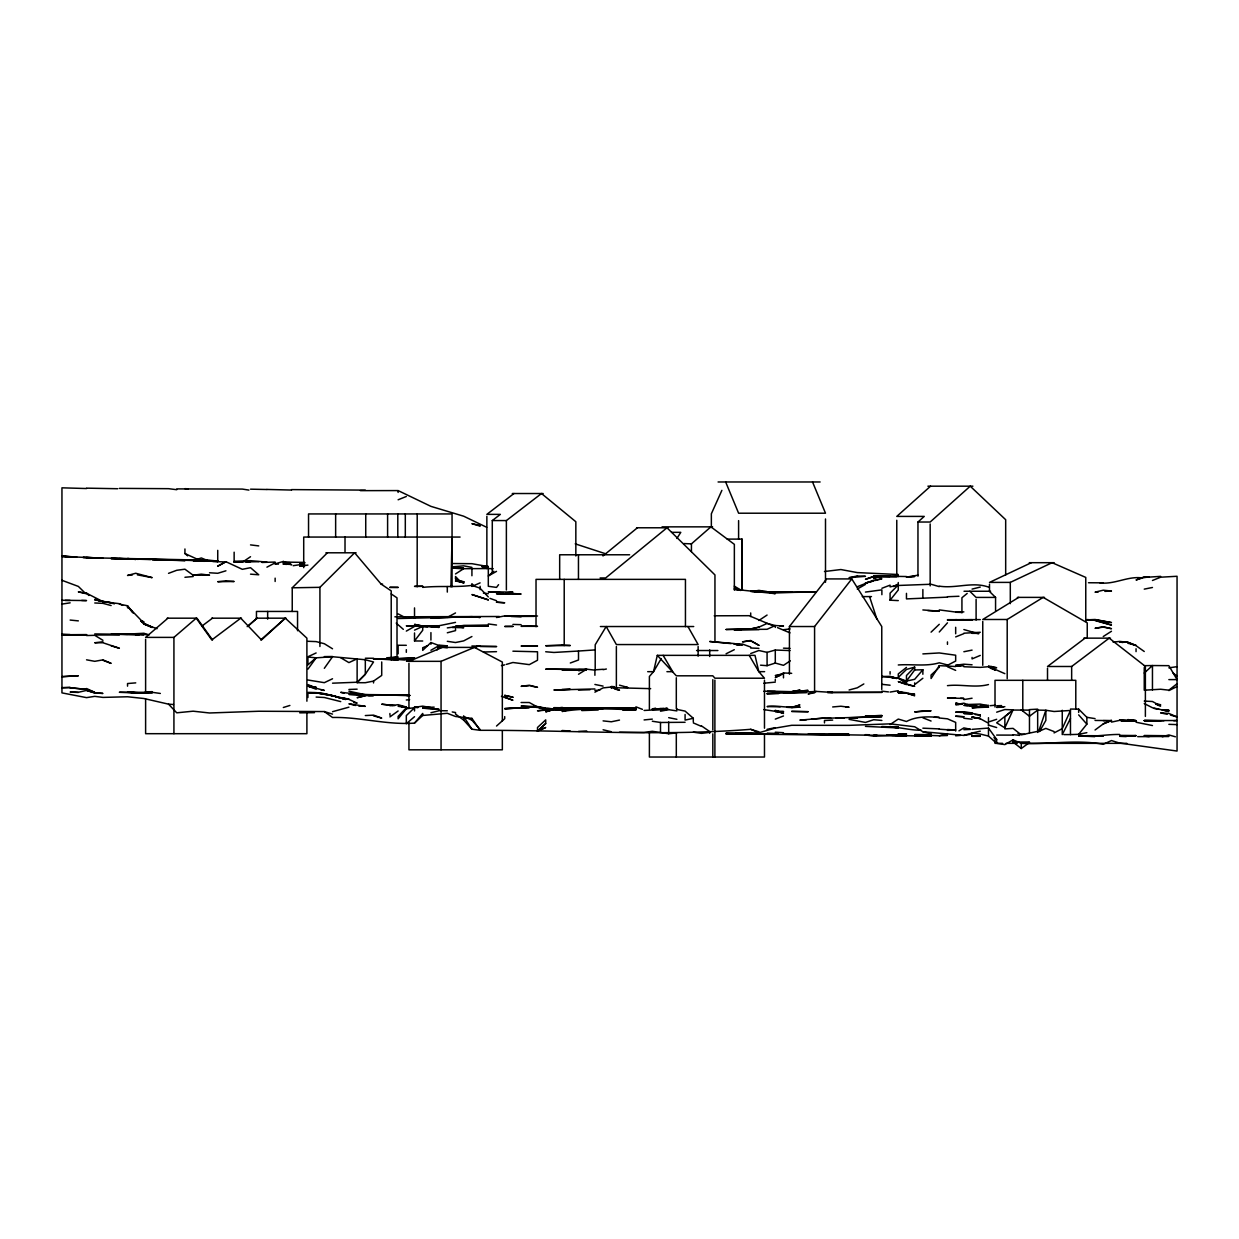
<?xml version="1.0" encoding="UTF-8"?>
<svg xmlns="http://www.w3.org/2000/svg" width="1239" height="1239" viewBox="0 0 1239 1239"><rect width="100%" height="100%" fill="white"/><g stroke="black" fill="none" stroke-linecap="round" stroke-linejoin="round"><path stroke-width="1.5" d="M450.919 586.821L452.049 537.06M657.32 655.354L676.308 675.813L712.828 675.813L714.888 678.182L764.478 678.229L758.81 671.662L755 655.354L657.305 655.354L653.526 671.677L649.391 676.463L649.391 709.064M1038.84 730.886L1045.855 710.257L1054.064 711.496L1070.465 710.458L1070.465 734.588L1063.898 734.603M721.888 490.35L711.356 513.798L711.356 527.148M1070.465 710.458L1062.257 728.656L1054.064 732.915M1029.47 732.698L1029.47 710.117L1013.068 710.055L996.667 722.833L1004.86 727.835L1013.068 709.87L1004.86 709.529L996.667 712.177M1070.465 718.496L1062.257 734.603L1062.257 710.272M676.897 538.438L680.8 532.336L671.569 532.336M1039.49 731.599L1045.855 720.401L1045.855 710.257L1037.663 710.117L1029.47 716.25L1021.261 709.87M661.208 658.621L653.526 671.677L647.703 671.677M955.672 666.52L939.27 665.637L931.078 678.523L931.078 675.023L937.908 668.797M437.073 649.933L439.117 645.318L447.31 645.813L439.117 645.55L430.924 642.53L422.716 650.351L422.716 647.734L427.641 645.643M324.324 668.317L332.532 656.732L365.319 659.737L373.528 661.982L365.319 674.248L357.126 682.704L365.319 682.704L373.528 681.094L381.72 675.425L381.72 661.951M307.922 669.153L316.131 657.847L307.922 657.011L307.922 664.863L316.131 657.723M906.468 667.418L898.275 673.908L898.275 677.423L906.468 669.447L914.676 667.124L914.676 669.958L906.468 681.063L901.558 680.381M498.558 584.684L496.514 587.41L488.305 586.279L488.305 568.562L463.711 568.686L455.518 573.951M422.716 641.012L414.523 640.966L422.716 630.248L422.716 626.33L439.117 627.383L430.924 626.485L439.117 626.454L430.924 626.562M789.429 674.202L789.429 626.531L826.645 578.923L851.782 578.923L881.765 626.531L881.765 689.473M814.581 691.377L814.581 626.531L851.782 578.923M898.275 600.605L890.082 600.187L898.275 589.981L898.275 585.009L890.082 586.883L890.082 585.149L881.874 588.293M1070.465 734.588L1078.658 734.324L1086.851 724.149L1086.851 717.319L1078.658 709.111L1070.465 709.064M406.315 708.785L398.122 718.821L398.122 716.405L406.315 707.825L406.315 708.785L414.523 707.686L414.523 710.954M414.523 723.096L422.716 713.447L422.716 715.461L414.523 723.096C387.017 725.187 359.899 716.854 332.532 717.474L324.324 711.558L258.734 711.248L209.53 712.983L193.145 711.186L176.743 712.812L168.535 704.155L143.941 698.517L127.54 696.767L102.945 697.402L94.753 696.349L86.544 697.634L61.95 692.88L61.95 487.825L86.544 488.538M914.676 669.958L922.869 669.772L914.676 679.313L906.468 681.063L898.275 678.136L881.874 676.509L890.082 676.355L896.633 678.554M939.27 631.998L947.463 622.83M914.676 667.124L906.468 675.518L906.468 684.609L898.275 681.636L914.676 686.313L908.11 684.95M292.234 611.447L292.234 587.797L327.39 552.795M292.234 587.797L319.925 587.332L354.633 552.795L381.101 584.08L391.214 590.879L391.214 659.814M898.275 585.009L890.082 593.14L890.082 600.187M414.523 707.686L406.315 715.615L406.315 723.715L414.523 716.684M931.078 632.153L939.27 624.301M545.702 723.514L537.509 731.258L537.509 727.479L545.702 719.874L545.702 723.514L537.509 731.118L545.702 727.494L537.509 731.01M1144.247 673.056L1152.456 665.544L1168.857 665.668L1177.05 679.622L1168.857 679.607M306.9 701.212L306.9 638.162L285.311 618.184L261.491 639.943L240.753 618.184L211.792 639.943L196.242 618.184L173.925 637.388L145.613 637.388L167.931 618.184M496.514 726.054L504.707 718.697L504.707 716.607M930.551 486.184L896.773 516.415L924.248 516.4L917.96 522.022L917.96 576.212M248.342 625.865L257 618.184L247.18 626.64M260.763 639.943L285.311 618.184M683.773 543.565L691.439 543.859L710.907 526.854L734.355 544.355L734.355 590.089M493.772 571.225L488.305 575.98L496.514 571.365M1013.068 709.87L1004.86 716.715L1004.86 727.835M967.179 593.419L961.929 597.74L961.929 612.763M602.99 555.939L637.388 527.783M1013.068 739.838L1013.068 742.053L1021.261 748.511L1029.47 742.548L1021.261 743.369L1013.068 739.838L1004.86 744.593L996.667 743.354L988.474 736.059L980.266 734.077L972.073 733.008L963.865 735.408L922.869 731.738L914.676 726.751L890.082 723.855L849.087 725.357L791.69 725.295L775.289 728.098L758.888 732.745L750.695 729.322C660.883 736.4 570.265 730.127 480.113 730.313L471.92 718.372L455.518 716.483L447.31 713.292L422.716 715.461M711.744 527.411L712.471 526.854L662.044 526.854M1177.05 683.742L1168.857 690.169L1160.649 689.24L1144.247 690.2L1144.247 667.527M922.869 678.26L914.676 684.609L914.676 682.859M513.937 493.525L486.865 514.371L500.339 514.371L492.286 520.566L492.286 572.604M492.286 520.566L506.379 520.566L541.505 493.525L575.841 521.727L575.841 555.986M1085.054 638.147L1047.513 666.489L1071.658 666.489L1109.199 638.147L1145.378 666.381L1145.378 716.405M201.787 626.191L212.458 618.184M1095.059 729.988L1103.252 723.948L1111.46 720.602L1095.059 720.432M389.913 716.901L398.122 710.985M242.333 562.274L250.526 556.714M890.082 724.567L898.275 719.069L906.468 721.501C916.364 716.235 928.321 716.529 939.27 717.427L934.345 717.257M758.888 620.476L767.08 615.055M790.312 660.836L783.482 665.328L775.289 663.066L767.08 665.684L760.529 665.173M1103.252 636.521L1111.46 631.271M578.505 674.248L586.697 669.184L594.906 670.144L594.906 675.27M1018.706 597.384L982.759 619.485L1007.199 619.485L1043.161 597.384L1087.238 622.861L1087.238 638.209M958.955 730.855L963.865 727.913L970.431 729.26M863.831 683.943L857.28 687.815L849.087 689.984M430.924 650.274L439.117 645.55M406.315 631.1L414.523 626.438M857.28 589.067L865.472 584.39M791.69 673.335L783.482 672.947L775.289 677.594L783.482 673.644L775.289 675.58L780.198 675.441M225.932 561.716L217.739 566.177L225.932 561.716L242.333 569.321L250.526 567.694L258.734 574.788L250.526 574.153M398.122 618.524L447.31 617.378L455.518 612.949M893.35 586.558L898.275 583.925L898.275 582.516M471.92 636.521L463.711 640.873L455.518 642.53L447.31 641.306M266.927 567.168L275.135 562.862L275.135 563.853L278.403 564.163M594.906 692.167L603.099 687.908L611.307 687.01L619.5 690.247L614.575 688.961M947.463 665.297L955.672 661.037L955.672 655.214L939.27 652.953L922.869 653.913M726.085 653.774L734.293 649.701M1168.857 690.603L1177.05 686.561M332.532 678.755L324.324 682.674L307.922 680.01M1031.328 562.692L989.496 582.407L1010.296 582.392L1052.112 562.692L1085.767 577.42L1085.767 621.436M307.922 656.747L316.131 652.953M414.523 630.14L422.716 626.392L427.641 626.5M857.28 586.744L873.681 580.177L881.874 578.814L875.323 580.502M758.888 627.166L750.695 628.978L726.085 629.489L750.695 628.978L758.888 627.166L767.08 623.434L775.289 625.54L783.482 625.974L780.198 626.314M471.92 586.45L480.113 582.872M1103.252 723.839L1111.46 720.277M980.266 655.416L972.073 658.9L972.073 657.429M1037.663 731.846L1045.855 728.393L1054.064 731.568M442.354 647.393L408.947 661.332L441.053 661.332L474.444 647.393L502.337 662.06L502.337 721.191M398.122 499.782L406.315 496.483M1152.456 580.487L1160.649 577.204L1177.05 576.274L1177.05 751.051L1119.653 743.09L1111.46 740.566L1103.252 744.298C1075.87 739.234 1048.922 744.67 1021.261 743.369L1021.261 748.511M955.672 636.908L963.865 633.64M775.289 719.116L783.482 715.972M168.535 573.347L176.743 570.281L184.936 569.197L193.145 575.237L209.53 575.175L201.338 574.153L193.145 575.237L193.145 576.538L184.936 577.281M570.312 663.004L578.505 659.984L578.505 651.033L594.906 649.933M750.695 653.526L758.888 650.506L767.08 652.364L775.289 650.041L790.048 650.568M898.275 576.6L873.681 576.352L865.472 579.325L873.681 576.615L896.633 576.677M996.667 719.301L988.474 722.012L988.474 717.706M1144.247 577.359L1136.055 579.991L1144.247 576.847L1149.173 576.785M196.412 559.517L201.338 557.968L207.904 560.694M283.328 707.5L289.895 705.456M881.874 692.462L827.76 692.229L832.685 692.462L816.284 691.424L808.076 693.933L814.643 692.802M225.932 570.807L217.739 573.285L209.53 572.774M568.67 709.73L553.91 709.405L545.702 711.836L553.91 709.451L568.67 709.606M1004.86 728.904L1013.068 728.377L1021.261 734.866L1037.663 731.366M275.135 563.853L283.328 561.453L291.537 564.86M455.518 622.381L439.117 625.726L406.315 625.819L427.641 626.64M332.532 711.682L348.918 707.175M506.348 664.383L512.915 662.493L529.301 664.631L537.509 660.232L537.509 651.776L512.915 651.187M1162.29 736.74L1168.857 734.944L1175.408 736.787M447.31 632.788L455.518 630.62L455.518 628.916M926.153 735.347L939.27 735.749L947.463 733.596M570.312 709.389L562.103 711.465C586.186 707.639 611.354 708.94 635.901 709.962L622.783 709.993L635.901 709.761M430.924 712.75L439.117 710.706L447.31 710.783M710.195 527.411L712.471 526.854M972.073 589.098L980.266 587.069M150.508 691.656L143.941 693.251L119.347 692.276L152.149 692.307L160.342 693.453M365.319 695.745L357.126 697.712L365.319 695.637L373.528 695.59L368.603 695.683M988.474 684.548C975.093 688.079 961.17 684.021 947.463 685.647M1078.658 735.145C1092.473 737.623 1106.04 734.216 1119.653 734.464M501.423 665.591L504.707 664.847M972.073 733.008L980.266 731.18M652.303 708.909L655.57 708.181M693.298 721.764L693.298 718.279L685.09 720.107L685.09 714.485M898.275 576.073L881.874 576.398L873.681 578.179L881.874 576.15L890.082 576.398L873.681 576.197M1111.46 722.105L1119.653 720.355L1136.055 721.222M619.5 720.091L611.307 721.779L603.099 720.881M668.688 709.343L652.303 709.467L663.779 708.29M767.08 729.337L775.289 727.649M1078.658 734.324L1086.851 732.667M1144.247 589.129L1152.456 587.487M496.514 617.518L504.707 615.907L521.108 616.79M447.31 627.894L463.711 625.68L488.305 625.958M603.099 669.664L606.382 669.014M963.865 651.729L972.073 650.119M917.96 575.159L906.468 577.204L914.676 576.46L906.468 576.863M660.495 711.201L668.688 709.684L676.897 710.907M752.321 591.514L758.888 590.368L767.08 591.669L750.695 591.39L767.08 591.917L775.289 593.651L734.293 589.315L740.845 590.414L734.293 588.153L740.845 590.213M586.697 669.184L578.505 670.578L583.43 670.129M750.695 640.47L742.486 641.848L750.695 640.702L758.888 645.287L750.695 640.702M890.082 692.074L898.275 690.712M963.865 699.586L972.073 698.223M963.865 735.408L972.073 734.061M143.941 692.663L147.224 692.121M967.148 704.511L980.266 704.093L986.833 705.487M61.95 604.09L70.143 602.835M293.163 565.696L299.73 564.705M717.892 650.537L696.566 650.521M996.667 743.354L996.667 739.404L988.474 728.067L972.073 729.353M1168.857 667.852L1177.05 666.659M332.532 656.732L316.131 657.847M550.627 709.73L537.509 710.814L562.103 707.407L568.67 709.42M811.359 719.178L824.477 718.047L799.883 720.122L806.45 719.735M389.913 705.75L398.122 704.681L406.315 707.051L398.122 706.276L406.315 706.896M389.913 658.033L398.122 656.995L386.645 657.801M307.922 565.108L299.73 566.146L304.655 565.836M775.289 682.131L763.813 683.231M955.672 665.235L963.865 664.197L972.073 664.801M373.528 658.699L406.315 659.148L414.523 658.141L406.315 659.133L373.528 658.792M406.315 659.148L414.523 658.141L389.913 658.962L414.523 657.863M783.482 629.722L790.048 628.916M102.945 641.771L94.753 642.762L102.945 642.762L119.347 648.229L111.138 645.829M578.505 651.033L553.91 652.457L545.702 651.76M406.315 700.004L409.598 699.632M709.699 732.388L701.491 733.349L693.298 732.172M914.676 735.827L931.078 735.904C909.411 736.136 887.372 735.099 865.472 735.238M506.348 592.862L512.915 592.118L488.305 591.762L503.065 592.862M452.235 566.827L463.711 565.851L471.92 567.369M422.716 587.379C439.071 585.629 455.689 587.472 471.92 585.397L480.113 588.169M132.465 574.911L127.54 575.454L135.748 573.254L152.149 577.637L137.39 574.865M963.865 633.206L980.266 632.262M594.906 688.946L553.91 689.999L570.312 689.318L562.103 689.488M1113.102 642.127L1119.653 641.415L1127.862 642.298L1136.055 645.364L1127.862 643.258M619.5 732.264L644.094 732.419L652.303 731.289L668.688 733.736L676.897 732.899M360.41 490.644L398.122 490.582L430.924 506.364L463.711 516.214L486.679 527.287M947.463 596.718L958.955 596.269M127.54 634.12L143.941 633.253L148.866 635.034M865.472 592.072L881.874 589.857L881.874 594.689M644.094 719.936L652.303 719.116M644.094 710.458L665.42 709.297L652.303 709.235L660.495 708.584L667.062 709.281L652.303 709.312L660.495 708.971M1137.696 736.663L1168.857 736.4L1144.247 736.121L1149.173 736.647M947.463 597.136L906.468 598.902L906.468 593.357M980.266 706.013L988.474 705.27M832.685 706.958L840.878 706.23L849.087 707.252L845.803 707.082M955.672 735.811L960.597 735.377M1098.343 591.886L1095.059 592.18L1103.252 590.198L1111.46 591.018L1104.894 591.375M990.1 705.688L995.025 705.254M409.598 695.048L348.918 694.398L357.126 694.986L365.319 694.94L340.725 692.322L344.008 693.221M550.627 709.56L545.702 709.978L550.627 709.932M1004.86 706.679L996.667 707.376L1003.218 707.19M275.135 562.041L262.018 562.46M1149.173 577.018L1144.247 577.42L1160.649 576.367M135.748 682.875L127.54 683.541L127.54 686.158M452.235 627.507L463.711 627.708L455.518 626.284L463.711 625.757L488.305 625.741L455.518 626.469L463.711 625.447L488.305 625.029M529.301 685.709L521.108 686.329L529.301 685.244L537.509 687.304L530.942 686.034M816.284 592.01L775.289 592.614L816.284 591.855M778.572 734.092L758.888 734.216L775.289 733.736M137.39 559.362L143.941 558.897L111.138 558.712M86.544 634.585L61.95 634.755L86.544 634.895M589.981 689.736L578.505 690.077M504.707 708.584L529.301 707.608L504.707 708.677L521.108 707.918M284.97 562.103L304.655 562.398M967.148 620.104L972.073 619.903L947.463 620.197L972.073 619.794L947.463 619.717L980.266 619.608M594.906 669.834L603.099 669.292M1111.46 720.726L1103.252 720.633M753.962 591.607L767.08 592.134L762.171 592.196M652.303 721.237L660.495 722.476L685.09 722.291M921.227 730.236C910.773 730.313 900.66 727.463 890.082 726.797L898.275 727.928L865.472 726.379M578.505 731.413L586.697 730.948M824.477 571.52L840.878 569.537L857.28 572.588L898.275 574.509M1029.47 709.606L1037.663 709.142M898.275 585.474L931.078 584.25L939.27 586.636M1173.767 720.711L1177.05 720.54L1144.247 720.525L1163.932 720.757M365.319 715.553L373.528 715.135L381.72 718.109L373.528 715.863M832.685 720.091L824.477 720.509L824.477 722.926M452.235 563.528L471.92 563.683L488.305 566.626L481.754 566.548M947.463 730.391L955.672 729.988L947.463 729.523M963.865 611.88L955.672 612.267L962.223 612.469M1086.851 619.856L1095.059 619.485L1111.46 622.598L1095.059 619.748L1086.851 619.996M594.906 690.417L599.815 690.185M1086.851 735.672L1103.252 735.78M1168.857 735.749L1144.247 735.486M86.544 634.848L70.143 634.972M758.888 629.675L734.293 630.186L740.845 630.155M778.572 693.577L767.08 693.809M1127.862 735.981L1136.055 735.625L1119.653 735.579L1136.055 735.656M1099.984 582.919C1114.697 584.7 1128.28 575.686 1142.606 577.994M896.633 726.673L881.874 726.844L898.275 727.293L881.874 726.488M314.489 712.673L299.73 712.843M483.396 652.008L496.514 651.668M786.765 693.236L806.45 692.694M996.667 705.781L1001.592 705.595M963.865 729.678L970.431 729.415M348.918 689.473L357.126 689.163M919.586 735.362L914.676 735.532L931.078 735.935M96.394 635.003L119.347 634.988M373.528 659.133L389.913 659.163M583.43 669.757L562.103 670.067L586.697 669.571L545.702 669.153L586.697 669.54M176.743 488.894L242.333 489.08L248.9 490.086M422.716 586.279L414.523 586.372L422.716 586.31M898.275 735.285L873.681 736.198L865.472 734.928M939.27 735.749L947.463 735.517M86.544 635.545L94.753 635.313L102.945 640.315M1013.068 742.053L1029.47 741.991M955.672 665.513L960.597 665.451M914.676 734.588L931.078 734.681L914.676 734.65M783.482 592.01L791.69 591.824M537.509 616L504.707 616.263M61.95 634.848L70.143 634.662L61.95 634.089M963.865 619.639L955.672 619.841L972.073 619.686M1119.653 719.797L1136.055 720.587L1121.295 721.16M816.284 691.486L767.08 693.685M650.661 688.652L611.307 687.63M266.927 489.436L291.537 490.055M832.685 734.03L808.076 734.2L824.477 734.371L813.001 734.108M452.235 568.004L463.711 568.391L452.235 567.586M799.883 591.948L808.076 591.793M373.528 658.993L381.72 658.854M1144.247 665.684L1152.456 665.544L1152.456 689.953M835.953 718.295L844.162 718.186M758.888 733.287L726.085 733.178M512.915 626.345L504.707 626.454L512.915 626.5M476.829 646.139L480.113 646.092L471.92 645.999M324.324 656.608L332.532 656.5M991.742 666.443L980.266 667.387L963.865 666.737M827.76 692.709L881.874 692.229M849.087 735.316L726.085 733.798L758.888 733.984L735.935 732.884M299.73 565.309L304.655 565.247M152.149 693.097L143.941 693.205L152.149 691.625L143.941 693.097L127.54 692.059L140.657 693.251M635.901 708.135L594.906 708.135L635.901 708.414M135.748 634.043L143.941 634.585L111.138 634.244L148.866 634.6M581.788 710.567L598.189 710.009M1083.583 736.198L1095.059 736.167L1078.658 736.152L1095.059 736.462L1083.583 736.136M150.508 559.563L111.138 558.386L217.739 560.926M570.312 669.803L578.505 669.741M135.748 634.461L94.753 633.934M775.289 691.455L767.08 691.501L791.69 691.703L808.076 690.402L791.69 691.734L763.813 691.238M119.347 488.383L168.535 488.677L176.743 489.699M245.616 561.887L258.734 561.701M758.888 629.35L767.08 629.288L775.289 625.54L775.289 627.461M963.865 665.885L955.672 665.792L960.597 665.947M972.073 736.338L980.266 736.307M250.526 489.173L266.927 489.513M394.9 616.821L499.41 616.495M511.026 616.449L534.241 616.372M714.222 615.798L749.053 615.69L773.988 626.16M906.468 735.021L886.799 734.742M1013.068 735.114L996.667 735.083M291.537 489.606L365.319 490.117M906.468 735.269L890.082 734.789M894.992 735.347L906.468 735.455L891.708 735.347L906.468 735.734M718.078 481.971L820.125 481.971M927.887 486.184L972.894 486.184M512.296 493.525L543.162 493.525M917.96 522.022L930.164 522.022L970.23 486.184L1005.681 519.714L1005.681 574.958M636.567 527.783L667.821 527.783M460.072 537.06L303.71 537.06L303.71 567.679M727.169 539.104L742.176 539.104L742.176 588.355M325.919 552.795L356.104 552.795M629.613 554.778L559.672 554.778L559.672 579.372M1029.284 562.692L1054.157 562.692M600.125 577.963L605.67 577.963L667 527.783L714.949 574.927L714.949 642.174M381.101 584.08L382.572 584.08M964.019 591.251L990.611 591.251M862.251 596.594L871.466 596.594M1017.358 597.384L1044.508 597.384M995.567 610.641L995.567 597.415L976.1 597.415L969.812 591.251M167.219 618.184L196.955 618.184L212.519 639.943M211.745 618.184L241.481 618.184M256.287 618.184L286.023 618.184M600.388 626.531L693.716 626.531M789.429 626.531L814.581 626.531M1083.769 638.147L1110.485 638.147M440.17 647.393L476.612 647.393M666.923 671.677L672.731 671.677L663.128 655.354M764.618 671.662L758.81 671.662L749.192 655.354M521.108 702.513L529.301 702.513L537.509 707.051L544.06 708.15L539.151 707.996M890.082 735.269L906.468 735.486M1002.583 743.338L995.01 743.338L995.01 739.513M1006.114 743.338L1017.234 743.338M1026.573 743.338L1126.809 743.338M196.412 560.942L217.739 561.406L193.145 559.997L217.739 561.066L209.53 560.245L83.261 557.627M209.53 560.988L217.739 561.112L168.535 559.873M266.927 562.103L250.526 560.678L234.14 561.685L242.333 561.917M284.97 562.738L289.895 562.971M365.319 658.234L373.528 658.265M398.122 695.064L409.598 695.342L381.72 694.785L409.598 695.698M742.486 733.519L758.888 733.612L726.085 733.426M922.869 735.347L931.078 735.377L914.676 735.161M1103.252 582.841L1088.492 582.748M972.073 633.33L978.624 633.361M406.315 645.302L398.122 645.256L398.122 653.805M365.319 694.754L398.122 695.203M767.08 733.503L775.289 733.565L767.08 733.426M972.073 735.827L980.266 735.873M299.73 562.924L304.655 562.986M873.681 576.352L881.874 576.414M958.955 704.681L955.672 704.666L963.865 703.179L970.431 705.502M831.044 718.341L824.477 718.295L881.874 716.669L849.087 717.737L857.28 718.233L852.355 718.155M796.6 733.813L783.482 733.689M840.878 734.51L849.087 734.572L832.685 733.751L849.087 734.402L834.327 734.092M86.544 488.151L117.705 488.724M234.14 561.825L240.691 561.887M65.233 600.435L70.143 600.466M250.526 561.716L234.14 561.391M61.95 600.265L86.544 600.574L81.635 600.45M307.922 692.415L324.324 693.685L332.532 695.807L316.131 692.771L307.922 692.756C322.125 691.176 335.196 697.418 348.918 699.013L342.367 698.362M955.672 698.115L947.463 698.037L963.865 698.409L960.597 698.3M898.275 576.414L906.468 576.522M1103.252 735.981L1086.851 735.749M783.482 733.829L868.756 735.192M726.085 733.829L734.293 733.937L726.085 733.581M412.881 659.768L398.122 659.396L404.673 659.721M578.505 669.602L583.43 669.695M434.192 707.144L422.716 707.577L430.924 707.655L422.716 706.153L414.523 707.299L417.791 707.686M284.97 562.552L289.895 562.661M868.756 734.742L865.472 734.681L868.756 734.975M201.338 561.221L204.621 561.282M299.73 562.754L304.655 562.862M447.31 617.378L471.92 616.65L480.113 617.471C463.572 615.473 447.403 618.292 430.924 618.029M135.748 634.91L139.016 634.972M452.235 567.88L455.518 567.958M119.347 634.167L127.54 634.353M98.02 558.154L86.544 557.705M908.11 694.041L914.676 694.212L908.11 693.36M922.869 728.176L939.27 728.904M184.936 560.477L152.149 559.594L184.936 560.663M127.54 634.089L135.748 634.306M119.347 558.572L135.748 559.176M332.532 683.185L357.126 682.224L365.319 674.248L365.319 659.737M1024.545 734.386L1017.978 733.534M212.814 561.499L224.29 561.917M83.261 557.271L102.945 558.169L86.544 557.457M512.915 624.425L521.108 624.673M547.344 708.491L553.91 708.94L529.301 706.695M76.71 556.915L61.95 556.373L94.753 557.86M488.305 568.562L493.23 568.732M70.143 556.76L61.95 556.296L75.068 556.915M1168.857 724.335L1177.05 724.614M127.54 692.291L135.748 692.725M307.922 641.291L316.131 641.601L324.324 643.722L332.532 648.787M624.425 687.304L627.693 687.428L619.5 685.167M832.685 734.495L849.087 734.835L829.402 734.123M480.113 729.539L471.92 720.138L463.711 716.514L471.92 729.213L480.113 730.313M783.482 648.152L790.048 648.415M750.695 648.012L758.888 648.353M967.148 705.409L972.073 705.626L967.148 705.068M1119.653 736.322L1126.22 736.601M283.328 561.453L283.328 564.086L291.537 564.442M94.753 602.975L102.945 603.347L111.138 605.546M980.266 705.456L983.549 705.611M767.08 733.658L770.364 733.798M922.869 609.944L939.27 611.183L927.794 610.595M972.073 706.385L980.266 706.772L963.865 705.332L967.148 705.626M409.598 695.482L406.315 695.327L409.598 695.544M184.936 488.662L188.22 488.816M316.131 697.077L324.324 697.495L340.725 701.599M78.351 692.462L70.143 692.059L78.351 692.291L86.544 690.402L94.753 692.833L102.945 693.422L94.753 693.019L86.544 690.402L86.544 688.512L94.753 692.322L88.186 690.015M358.768 705.998L365.319 706.338L348.918 703.798L355.485 705.487M553.91 709.405L570.312 709.219L553.91 709.451L545.702 711.201L553.91 709.467L568.67 710.086M775.289 732.218L783.482 732.698M786.765 707.299L791.69 707.593L799.883 704.898C789.491 709.73 778.107 704.588 767.08 706.571L780.198 706.819M562.103 730.514L570.312 731.025M496.514 602.231L504.707 602.774L496.514 602.169M309.564 686.762L316.131 687.18L309.564 686.205L316.131 688.032L307.922 684.594M939.27 729.198L947.463 729.756M1086.851 619.546L1095.059 620.15L1111.46 625.06L1095.059 620.584M955.672 619.624L962.223 620.12M168.535 704.155L173.46 704.526M731.01 643.614L709.699 641.492L734.293 643.552L739.203 644.946M611.307 686.468L614.575 686.731M939.27 586.14C955.687 588.819 972.46 581.354 988.474 587.069M299.73 564.55L304.655 564.953M898.275 664.971C911.889 663.934 926.013 666.721 939.27 662.803L947.463 664.94M881.874 720.432L873.681 719.72L865.472 722.43L849.087 719.348M283.328 564.086L286.612 564.395M975.341 714.593L980.266 715.058L980.266 716.514M972.073 714.284L963.865 713.509L972.073 713.323L980.266 715.058M955.672 612.051L939.27 609.898M135.748 559.362L127.54 558.541L135.748 559.47M1155.739 704.248L1160.649 704.743L1155.739 704.186M70.143 620.058L78.351 620.878M939.27 718.001L947.463 718.821L955.672 722.399L955.672 731.072M881.874 691.192L888.44 691.904M881.874 684.315L890.082 685.213M439.117 646.851L447.31 647.749M1013.068 734.681L1019.62 735.408M1136.055 722.229L1152.456 725.543M737.577 644.977L734.293 643.877L742.486 644.93L734.293 644.11L742.486 644.11L750.695 647.052M898.275 691.78L906.468 692.74L914.676 695.714L908.11 693.67M963.865 718.264L972.073 719.209M763.813 709.606L783.482 712.533L775.289 710.752L783.482 713.463L775.289 710.257M483.396 593.094L488.305 593.682M898.275 692.694L903.2 693.267L898.275 692.632L901.558 693.174M898.275 692.152L906.468 693.159L898.275 691.889M250.526 544.897L258.734 545.903M488.305 623.945L496.514 625.029M86.544 593.791L78.351 591.886L86.544 593.233L102.945 601.612L119.347 603.687L122.63 605.36M501.423 696.303L512.915 700.205L504.707 697.278M316.131 692.833L332.532 695.621L345.65 699.555M978.624 633.129L972.073 632.184L978.624 633.795M102.945 601.596L111.138 602.789L94.753 599.753L102.945 601.38M321.04 689.922L324.324 690.417L307.922 686.143L316.131 689.209M1122.937 642.514L1119.653 642.019L1127.862 642.298L1136.055 645.705L1144.247 651.497M1086.851 717.319L1095.059 718.62M394.838 705.595L381.72 704.201L393.197 705.533M406.315 707.33L401.405 706.54L409.598 708.181M544.06 708.135L534.226 706.199M452.235 711.96L455.518 712.518L455.518 714.067L463.711 720.138L471.92 729.213M1154.098 708.445L1159.007 709.297M988.474 666.241L996.667 667.744L988.474 666.489L995.025 669.943M353.843 702.513L357.126 703.117L348.918 699.369L340.725 697.634L344.008 699.214M86.544 659.814L94.753 661.316L102.945 659.876L111.138 663.376L102.945 660.31M545.702 708.104L537.509 706.571L521.108 706.122L532.584 706.973M414.523 706.71L417.791 707.33M962.223 704.387L955.672 703.102L960.597 704.402M119.347 604.136L127.54 605.763L133.394 613.305M668.688 717.66L676.897 719.301M594.906 684.455L603.099 686.112M140.657 621.111L143.941 621.792L140.657 620.77M1167.215 714.284L1160.649 712.89L1168.857 713.432L1177.05 716.947L1170.483 715.089M480.113 525.506L471.92 523.648L480.113 526.141M972.073 716.87L980.266 718.728L988.474 723.204L988.474 725.822M734.293 643.986L737.577 644.745M1162.29 709.885L1168.857 711.434L1152.456 707.748L1144.247 703.551M111.138 603.052L114.422 603.842M603.099 729.771L611.307 731.738M922.869 731.738L931.078 733.767M102.945 601.534L94.753 599.397L101.304 601.318M1157.365 705.115L1160.649 705.982L1152.456 701.506L1144.247 701.088M894.992 678.213L890.082 676.85L893.35 678.043M606.382 554.019L575.221 543.844M963.865 629.551L972.073 631.921M988.474 725.125L996.667 727.541M750.695 729.322L758.888 731.784L758.888 732.745M340.725 698.053L332.532 695.606L340.725 698.207M324.324 711.558L332.532 714.113M488.305 599.908L471.92 594.55L488.305 599.8M990.1 668.131L995.025 669.881M489.947 598.36L496.514 600.714M157.059 628.684L143.941 624.038L152.149 627.538M635.901 706.834L642.452 709.358M922.869 717.815L931.078 721.036M777.55 627.646L790.017 632.881M693.298 722.895L701.491 726.41M947.463 666.752L955.672 670.392M184.936 548.97L184.936 553.539L201.338 561.066M61.95 580.317L78.351 586.419L85.181 593.109M995.025 669.664L988.474 666.505L1004.86 673.66M398.122 613.894L406.315 618.122M460.196 581.494L455.518 576.522L455.518 578.582L463.711 583.027L455.518 579.929L463.711 581.819L463.711 582.98M340.725 657.754L348.918 662.617L357.126 658.807L357.126 682.704M734.293 586.14L740.845 590.043M993.926 737.639L996.667 739.404M391.214 593.946L397.007 597.848L397.007 655.756M701.491 725.899L709.699 731.552M1172.946 672.854L1177.05 676.246M184.936 553.539L187.678 555.862M455.518 578.582L459.607 582.098M693.298 718.279L685.09 711.109L676.897 709.42L676.897 708.615M396.217 623.093L403.341 629.35M141.215 621.126L143.941 623.527M141.215 621.266L143.941 623.728L152.149 627.306L143.941 623.186L127.54 606.243L132.232 612.004M995.567 597.415L989.496 591.468L989.496 584.219M474.258 586.093L471.92 583.724L471.92 586.171M86.544 593.063L88.883 595.494M480.113 588.293L488.305 596.95M1078.658 714.872L1086.851 724.149M687.924 626.531L698.13 644.559L616.372 644.559L606.181 626.531L595.2 644.776L595.2 669.85M812.536 481.971L825.499 513.209L738.599 513.209L725.651 481.971M869.546 596.594L876.84 618.942M1136.055 648.74L1136.055 651.621M1078.658 709.111L1078.658 712.425M1075.793 708.956L1075.793 680.319L995.01 680.319L995.01 707.051M1071.658 666.489L1071.658 680.319M1047.513 668.208L1047.513 680.319M1037.663 710.117L1037.663 732.45M1022.794 680.319L1022.794 710.876M1010.296 582.392L1010.296 603.656M1007.199 619.485L1007.199 678.662M988.474 728.067L988.474 736.059M982.759 621.389L982.759 665.297M976.1 599.304L976.1 620.073M955.672 627.29L955.672 633.749M947.463 641.91L947.463 644.357M939.27 665.637L939.27 667.542M930.164 523.958L930.164 585.877M922.869 589.532L922.869 598.205M922.869 669.772L922.869 674.264M896.773 520.272L896.773 576.29M890.082 671.677L890.082 674.14M825.499 518.971L825.499 582.268M783.482 672.947L783.482 677.857M775.289 650.041L775.289 663.066M775.289 679.499L775.289 680.815M767.08 652.364L767.08 665.684M764.478 680.165L764.478 728.207M764.478 733.968L764.478 757.029L649.391 757.029L649.391 732.094M750.695 612.964L750.695 616.542M741.867 539.104L741.867 588.355M738.599 520.612L738.599 539.104M714.888 680.103L714.888 757.029M712.828 679.669L712.828 729.957M712.828 733.829L712.828 757.029M709.699 649.871L709.699 656.531M709.699 731.877L709.699 733.178M698.13 646.495L698.13 656.159M691.439 543.859L691.439 551.541M685.446 626.671L685.446 579.372L536.022 579.372L536.022 626.671M676.308 677.748L676.308 708.677M676.308 733.829L676.308 757.029M668.688 721.996L668.688 733.736M660.495 722.476L660.495 731.862M616.372 646.495L616.372 687.118M611.307 687.01L611.307 688.11M578.458 554.778L578.458 579.372M564.21 579.372L564.21 645.596M506.379 520.566L506.379 589.965M502.337 730.731L502.337 749.812L408.947 749.812L408.947 722.879M486.865 516.307L486.865 568.577M480.113 586.264L480.113 589.702M471.92 568.577L471.92 575.748M471.92 718.372L471.92 720.138M463.711 715.91L463.711 720.138M452.049 586.821L452.049 513.937L308.542 513.937L308.542 537.06M447.31 586.574L447.31 592.087M441.053 661.332L441.053 749.812M430.924 632.602L430.924 640.083M430.924 642.53L430.924 644.249M417.202 513.937L417.171 586.821M414.523 607.9L414.523 618.246M414.523 632.959L414.523 640.966M408.947 663.252L408.947 707.484M406.315 649.685L406.315 652.318M405.308 513.937L405.308 537.06M398.122 491.047L398.122 492.441M397.796 513.937L397.796 537.06M389.913 713.509L389.913 715.244M387.606 513.937L387.606 537.06M373.528 681.094L373.528 682.952M365.737 513.937L365.737 537.06M345.015 537.06L345.015 552.377M335.645 513.937L335.645 537.06M319.925 587.332L319.925 646.51M307.922 693.36L307.922 697.526M306.9 712.673L306.9 733.689L145.613 733.689L145.613 699.013M297.546 630.728L297.546 611.447L256.458 611.447L256.458 619.159M275.135 578.148L275.135 581.478M267.655 611.447L267.655 619.159M234.14 552.191L234.14 562.15M217.739 550.348L217.739 561.716M173.925 637.388L173.925 733.689M145.613 639.309L145.613 693.236M127.54 605.763L127.54 607.869M873.681 580.921L865.472 583.011L873.681 580.921M857.28 575.965L849.087 577.684L865.472 576.321L857.28 575.965M1103.252 626.764L1095.059 628.328L1103.252 627.104L1111.46 628.7L1103.252 626.764M799.883 690.154L791.69 691.703L799.883 690.154M667.062 708.29L660.495 709.312L667.062 708.274M922.869 711.016L914.676 711.914L931.078 710.752L922.869 711.016M980.266 706.942L972.073 707.825L988.474 707.082L972.073 706.586L988.474 707.221L980.266 706.942M799.883 691.889L783.482 692.849L799.883 691.889M225.932 580.952L217.739 581.711L234.14 581.494L225.932 580.952M562.103 645.023L545.702 645.736L570.312 645.519L562.103 645.023M70.143 676.169L61.95 676.68L78.351 675.797L70.143 676.169M799.883 707.175L791.69 707.469L799.883 707.175M512.915 593.496L496.514 593.806L521.108 594.039L512.915 593.496M881.874 715.553L865.472 716.003L881.874 715.553M529.301 645.798L521.108 646.03L537.509 645.999L529.301 645.798M876.964 735.347L873.681 735.439L876.964 735.347M70.143 687.475L61.95 687.707L70.143 687.475M963.865 711.883L955.672 712.1L972.073 712.905L963.865 711.883M775.289 591.87L767.08 592.056L783.482 591.839L775.289 591.87M578.505 708.77L570.312 708.971L603.099 708.631L578.505 708.77M529.301 626.144L521.108 626.314L537.509 626.33L529.301 626.144M586.697 707.98L553.91 707.701L594.906 708.042L586.697 707.98M635.901 709.157L627.693 709.266L635.901 709.219M770.364 734.077L767.08 734.123L770.364 734.03M808.076 711.697L791.69 711.403L808.076 711.697M1160.649 720.773L1144.247 720.649L1160.649 720.773M496.514 646.541L480.113 646.371L496.514 646.541M972.073 619.903L963.865 619.872L972.073 619.918M365.319 694.707L357.126 694.676L348.918 691.207L365.319 694.692L381.72 694.924L365.319 694.707M635.901 708.847L627.693 708.816L635.901 708.878M783.482 711.527L775.289 711.511L783.482 711.527M398.122 587.41L389.913 587.363L398.122 587.41M980.266 736.059L972.073 735.997L980.266 736.059M906.468 734.03L898.275 733.953L906.468 734.03M411.24 660.96L406.315 660.898L411.24 661.007M488.305 566.61L481.754 566.502L488.305 566.626M389.913 659.334L381.72 659.225L398.122 660.046L389.913 659.334M201.338 560.725L193.145 560.57L201.338 560.725M242.333 561.902L234.14 561.685L242.333 561.902M463.711 568.515L455.518 568.283L463.711 568.577M742.486 589.826L739.203 589.733L742.486 589.826M430.924 708.491L422.716 708.181L439.117 709.358L430.924 708.491M898.275 727.293L890.082 726.937L898.275 727.417M86.544 689.411L70.143 687.769L86.544 689.411M963.865 716.762L955.672 716.235L963.865 716.762M463.711 581.711L455.518 581.168L463.711 581.819M980.266 706.772L972.073 706.091L980.266 706.865M1168.857 710.319L1162.29 709.73L1168.857 710.319M898.275 678.136L890.082 677.098L898.275 678.151L906.468 682.612L898.275 678.136M1136.055 720.773L1127.862 719.627L1136.055 720.773M980.266 718.527L972.073 717.288L980.266 718.527M422.716 626.036L414.523 624.379L422.716 626.175M512.915 697.216L504.707 695.389L512.915 697.216"/></g></svg>
